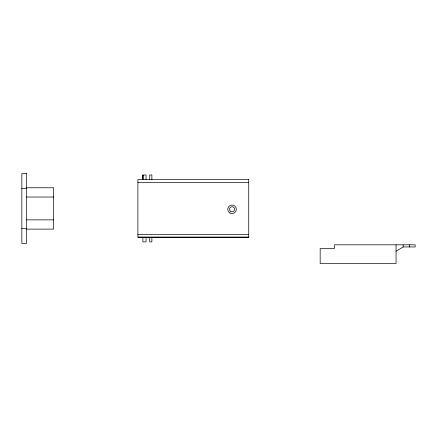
<?xml version="1.0" encoding="UTF-8"?>
<svg xmlns="http://www.w3.org/2000/svg" width="437" height="437" viewBox="0 0 437 437"><rect width="100%" height="100%" fill="white"/><g stroke="black" fill="none" stroke-linecap="round" stroke-linejoin="round"><path stroke-width="0.66" d="M142.915 179.629L142.915 174.991L142.894 179.629L142.915 174.991L146.029 174.991L146.029 179.629M396.053 251.237L403.187 246.96L415.15 246.96L415.15 244.818L334.431 244.818L334.431 248.527L320.168 248.527L320.168 263.506L396.053 263.506L396.053 244.818M137.901 182.48L248.735 182.48M26.559 187.763L53.658 187.763L53.658 229.125L26.559 229.125M21.85 188.473L26.559 188.473M26.559 197.032L53.658 197.032M26.559 219.855L53.658 219.855M21.85 228.414L26.559 228.414M137.901 234.407L248.735 234.407M137.901 237.105L248.735 237.105M409.442 244.818L409.442 246.96M403.187 244.818L403.187 246.96M151.874 179.629L151.874 174.991L149.738 174.991L149.738 179.629M151.874 237.258L151.874 241.896L149.738 241.896L149.738 237.258M146.029 237.258L146.029 241.896L142.883 241.896L142.883 237.258M26.559 173.494L21.85 173.494L21.85 243.393L26.559 243.393L26.559 173.494M248.735 179.629L137.901 179.629L137.901 237.258L248.735 237.258L248.735 179.629M230.233 211.115A2.567 2.567 0 0 0 234.527 209.962A2.567 2.567 0 0 0 231.386 206.821A2.567 2.567 0 0 0 230.233 211.115M229.911 213.005A4.277 4.277 0 0 0 236.33 209.301A4.277 4.277 0 0 0 229.911 205.592A4.277 4.277 0 0 0 229.911 213.005"/></g></svg>
